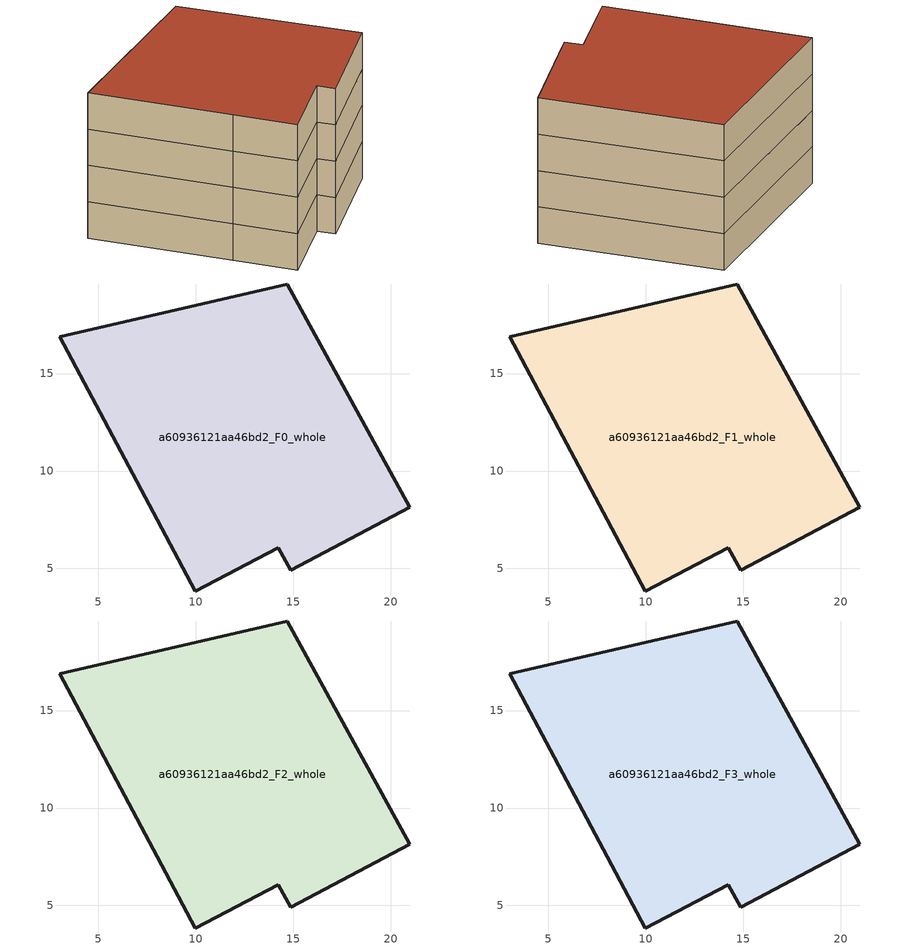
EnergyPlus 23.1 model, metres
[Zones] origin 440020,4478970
a60936121aa46bd2_F0_whole
 floor ground (EU_floor_Construction): 14.69,19.59 20.97,8.15 14.86,4.9 14.23,6.06 9.95,3.84 7.81,7.88 3.01,16.89 z0
 wall outside (EU_wall_Construction): 20.97,8.15 14.69,19.59 3.01,16.89 7.81,7.88 9.95,3.84 14.23,6.06 14.86,4.9 20.97,8.15 z0:3
a60936121aa46bd2_F1_whole
 floor to a60936121aa46bd2_F0_whole (EU_floor_Construction): 14.69,19.59 20.97,8.15 14.86,4.9 14.23,6.06 9.95,3.84 7.81,7.88 3.01,16.89 z3
 wall outside (EU_wall_Construction): 20.97,8.15 14.69,19.59 3.01,16.89 7.81,7.88 9.95,3.84 14.23,6.06 14.86,4.9 20.97,8.15 z3:6
a60936121aa46bd2_F2_whole
 floor to a60936121aa46bd2_F1_whole (EU_floor_Construction): 14.69,19.59 20.97,8.15 14.86,4.9 14.23,6.06 9.95,3.84 7.81,7.88 3.01,16.89 z6
 wall outside (EU_wall_Construction): 20.97,8.15 14.69,19.59 3.01,16.89 7.81,7.88 9.95,3.84 14.23,6.06 14.86,4.9 20.97,8.15 z6:9
a60936121aa46bd2_F3_whole
 floor to a60936121aa46bd2_F2_whole (EU_floor_Construction): 14.69,19.59 20.97,8.15 14.86,4.9 14.23,6.06 9.95,3.84 7.81,7.88 3.01,16.89 z9
 wall outside (EU_wall_Construction): 20.97,8.15 14.69,19.59 3.01,16.89 7.81,7.88 9.95,3.84 14.23,6.06 14.86,4.9 20.97,8.15 z9:12
 roof outside (EU_roof_Construction): 20.97,8.15 14.69,19.59 3.01,16.89 7.81,7.88 9.95,3.84 14.23,6.06 14.86,4.9 z12
[Building]
EU S2 Campaign: North Axis=0; Terrain=City; Solar Distribution=FullExterior
[Site:Location]
Madrid: Latitude=40.5; Longitude=-3.5; Time Zone=1; Elevation=609
[SizingPeriod:WeatherFileDays]
AnnualSizingPeriod: Begin Month=1; Begin Day of Month=1; End Month=12; End Day of Month=31; Day of Week for Start Day=Monday; Use Weather File Daylight Saving Period=No; Use Weather File Rain and Snow Indicators=No
[MATERIAL]
EU_InternalMass_Material: Roughness=MediumRough; Thickness=0.1; Conductivity=1; Density=1800; Specific Heat=900; Thermal Absorptance=0.9; Solar Absorptance=0.7; Visible Absorptance=0.7
[MATERIAL:NOMASS] Roughness=MediumRough; Thermal Absorptance=0.9; Solar Absorptance=0.7; Visible Absorptance=0.7
Name | Thermal Resistance
EU_wall_NoMass | 0.609216
EU_roof_NoMass | 0.513268
EU_floor_NoMass | 0.568163
[CONSTRUCTION]
EU_wall_Construction: EU_wall_NoMass
EU_roof_Construction: EU_roof_NoMass
EU_floor_Construction: EU_floor_NoMass
EU_InternalMass_Construction: EU_InternalMass_Material
[ZONE] Type=1; Multiplier=1; Ceiling Height=autocalculate; Volume=490.897; Floor Area=autocalculate; Part of Total Floor Area=Yes
a60936121aa46bd2_F0_whole; a60936121aa46bd2_F1_whole; a60936121aa46bd2_F2_whole; a60936121aa46bd2_F3_whole
[INTERNALMASS] Construction=EU_InternalMass_Construction; Surface Area=163.632
Name | Zone or ZoneList
a60936121aa46bd2_F0_whole_EU_InternalMass | a60936121aa46bd2_F0_whole
a60936121aa46bd2_F1_whole_EU_InternalMass | a60936121aa46bd2_F1_whole
a60936121aa46bd2_F2_whole_EU_InternalMass | a60936121aa46bd2_F2_whole
a60936121aa46bd2_F3_whole_EU_InternalMass | a60936121aa46bd2_F3_whole
[OTHEREQUIPMENT] Fuel Type=Electricity; Design Level Calculation Method=Watts/Area; Power per Zone Floor Area=1; Fraction Latent=0; Fraction Radiant=0; Fraction Lost=0; Carbon Dioxide Generation Rate=0; EndUse Subcategory=EU_Step8_InternalGains
Name | Zone or ZoneList or Space or SpaceList | Schedule
EU_Step8_InternalGain_a60936121aa46bd2_F0_whole_f000 | a60936121aa46bd2_F0_whole | EU_Step8_GainSchedule_a60936121aa46bd2_F0_whole_f000
EU_Step8_InternalGain_a60936121aa46bd2_F1_whole_f000 | a60936121aa46bd2_F1_whole | EU_Step8_GainSchedule_a60936121aa46bd2_F1_whole_f000
EU_Step8_InternalGain_a60936121aa46bd2_F2_whole_f000 | a60936121aa46bd2_F2_whole | EU_Step8_GainSchedule_a60936121aa46bd2_F2_whole_f000
EU_Step8_InternalGain_a60936121aa46bd2_F3_whole_f000 | a60936121aa46bd2_F3_whole | EU_Step8_GainSchedule_a60936121aa46bd2_F3_whole_f000
[ZONEVENTILATION:DESIGNFLOWRATE] Schedule=EU_AlwaysOn; Design Flow Rate Calculation Method=AirChanges/Hour; Air Changes per Hour=0.752966; Ventilation Type=Natural; Fan Pressure Rise=0; Fan Total Efficiency=1; Constant Term Coefficient=1; Temperature Term Coefficient=0; Velocity Term Coefficient=0; Velocity Squared Term Coefficient=0; Minimum Indoor Temperature=-100; Maximum Indoor Temperature=100; Delta Temperature=-100; Minimum Outdoor Temperature=-100; Maximum Outdoor Temperature=100; Maximum Wind Speed=40
Name | Zone or ZoneList or Space or SpaceList
EU_ConstantAir_a60936121aa46bd2_F0_whole | a60936121aa46bd2_F0_whole
EU_ConstantAir_a60936121aa46bd2_F1_whole | a60936121aa46bd2_F1_whole
EU_ConstantAir_a60936121aa46bd2_F2_whole | a60936121aa46bd2_F2_whole
EU_ConstantAir_a60936121aa46bd2_F3_whole | a60936121aa46bd2_F3_whole
[HVACTEMPLATE:THERMOSTAT] Constant Heating Setpoint=20; Constant Cooling Setpoint=50
EU_HeatOnly_a60936121aa46bd2_F0_whole; EU_HeatOnly_a60936121aa46bd2_F1_whole; EU_HeatOnly_a60936121aa46bd2_F2_whole; EU_HeatOnly_a60936121aa46bd2_F3_whole
[HVACTEMPLATE:ZONE:IDEALLOADSAIRSYSTEM] System Availability Schedule=EU_AlwaysOn; Maximum Heating Supply Air Temperature=50; Minimum Cooling Supply Air Temperature=13; Maximum Heating Supply Air Humidity Ratio=0.0156; Minimum Cooling Supply Air Humidity Ratio=0.0077; Heating Limit=NoLimit; Cooling Limit=NoLimit; Heating Availability Schedule=EU_AlwaysOn; Cooling Availability Schedule=EU_CoolingOff; Dehumidification Control Type=ConstantSensibleHeatRatio; Cooling Sensible Heat Ratio=0.7; Dehumidification Setpoint=60; Humidification Control Type=None; Humidification Setpoint=30; Outdoor Air Method=None; Outdoor Air Flow Rate per Person=0.00944; Outdoor Air Flow Rate per Zone Floor Area=0; Outdoor Air Flow Rate per Zone=0; Demand Controlled Ventilation Type=None; Outdoor Air Economizer Type=NoEconomizer; Heat Recovery Type=None; Sensible Heat Recovery Effectiveness=0.7; Latent Heat Recovery Effectiveness=0.65
Name | Template Thermostat
a60936121aa46bd2_F0_whole | EU_HeatOnly_a60936121aa46bd2_F0_whole
a60936121aa46bd2_F1_whole | EU_HeatOnly_a60936121aa46bd2_F1_whole
a60936121aa46bd2_F2_whole | EU_HeatOnly_a60936121aa46bd2_F2_whole
a60936121aa46bd2_F3_whole | EU_HeatOnly_a60936121aa46bd2_F3_whole
[SIZING:ZONE] Zone Cooling Design Supply Air Temperature Input Method=SupplyAirTemperature; Zone Cooling Design Supply Air Temperature=13; Zone Heating Design Supply Air Temperature Input Method=SupplyAirTemperature; Zone Heating Design Supply Air Temperature=50; Zone Cooling Design Supply Air Humidity Ratio=0.008; Zone Heating Design Supply Air Humidity Ratio=0.008; Cooling Design Air Flow Method=DesignDay; Cooling Design Air Flow Rate=0; Cooling Minimum Air Flow per Zone Floor Area=0.000762; Cooling Minimum Air Flow=0; Cooling Minimum Air Flow Fraction=0.2; Heating Design Air Flow Method=DesignDay; Heating Design Air Flow Rate=0; Heating Maximum Air Flow per Zone Floor Area=0.002032; Heating Maximum Air Flow=0.141576; Heating Maximum Air Flow Fraction=0.3; Account for Dedicated Outdoor Air System=No; Dedicated Outdoor Air System Control Strategy=NeutralSupplyAir; Dedicated Outdoor Air Low Setpoint Temperature for Design=autosize; Dedicated Outdoor Air High Setpoint Temperature for Design=autosize; Zone Load Sizing Method=Sensible Load Only No Latent Load; Zone Latent Cooling Design Supply Air Humidity Ratio Input Method=HumidityRatioDifference; Zone Cooling Design Supply Air Humidity Ratio Difference=0.005; Zone Latent Heating Design Supply Air Humidity Ratio Input Method=HumidityRatioDifference; Zone Humidification Design Supply Air Humidity Ratio Difference=0.005
a60936121aa46bd2_F0_whole; a60936121aa46bd2_F1_whole; a60936121aa46bd2_F2_whole; a60936121aa46bd2_F3_whole
[SCHEDULE:CONSTANT]
Name | Hourly Value
EU_AlwaysOn | 1
EU_CoolingOff | 0
[SCHEDULE:FILE] Column Number=1; Rows to Skip at Top=0; Number of Hours of Data=8760; Column Separator=Comma; Interpolate to Timestep=No; Minutes per Item=60; Adjust Schedule for Daylight Savings=Yes
Name | File
EU_Step8_GainSchedule_a60936121aa46bd2_F0_whole_f000 | C:\Users\o_iseri\Desktop\OpenUBEM\openubem\outputs\eu_evidence\EU-11\ES-MAD-BERRUGUETE\idfs\a60936121aa46bd2\a60936121aa46bd2_F0_whole_f000_gain.csv
EU_Step8_GainSchedule_a60936121aa46bd2_F1_whole_f000 | C:\Users\o_iseri\Desktop\OpenUBEM\openubem\outputs\eu_evidence\EU-11\ES-MAD-BERRUGUETE\idfs\a60936121aa46bd2\a60936121aa46bd2_F1_whole_f000_gain.csv
EU_Step8_GainSchedule_a60936121aa46bd2_F2_whole_f000 | C:\Users\o_iseri\Desktop\OpenUBEM\openubem\outputs\eu_evidence\EU-11\ES-MAD-BERRUGUETE\idfs\a60936121aa46bd2\a60936121aa46bd2_F2_whole_f000_gain.csv
EU_Step8_GainSchedule_a60936121aa46bd2_F3_whole_f000 | C:\Users\o_iseri\Desktop\OpenUBEM\openubem\outputs\eu_evidence\EU-11\ES-MAD-BERRUGUETE\idfs\a60936121aa46bd2\a60936121aa46bd2_F3_whole_f000_gain.csv
